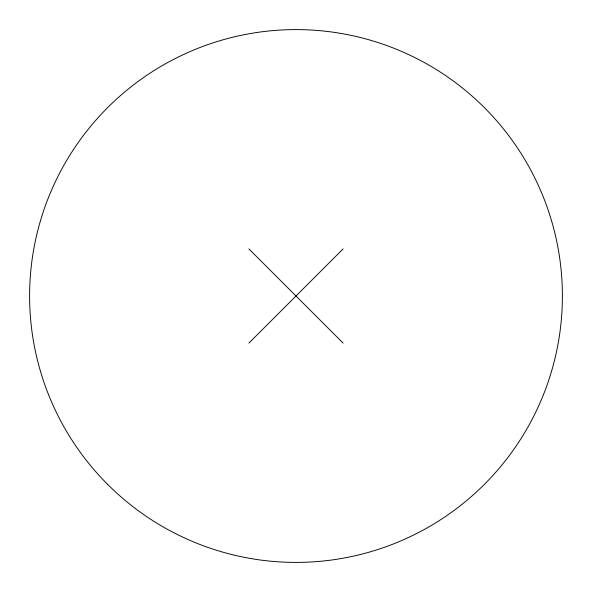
<?xml version="1.0" encoding="UTF-8"?>
<svg xmlns="http://www.w3.org/2000/svg" width="592" height="592" viewBox="0 0 592 592"><rect width="100%" height="100%" fill="white"/><g stroke="black" fill="none" stroke-linecap="round" stroke-linejoin="round"><path stroke-width="0.89" d="M248.906 343.094L343.094 248.906M248.906 248.906L343.094 343.094M107.626 484.374A266.4 266.4 0 0 0 553.32 364.946A266.4 266.4 0 0 0 227.054 38.68A266.4 266.4 0 0 0 107.626 484.374"/></g></svg>
